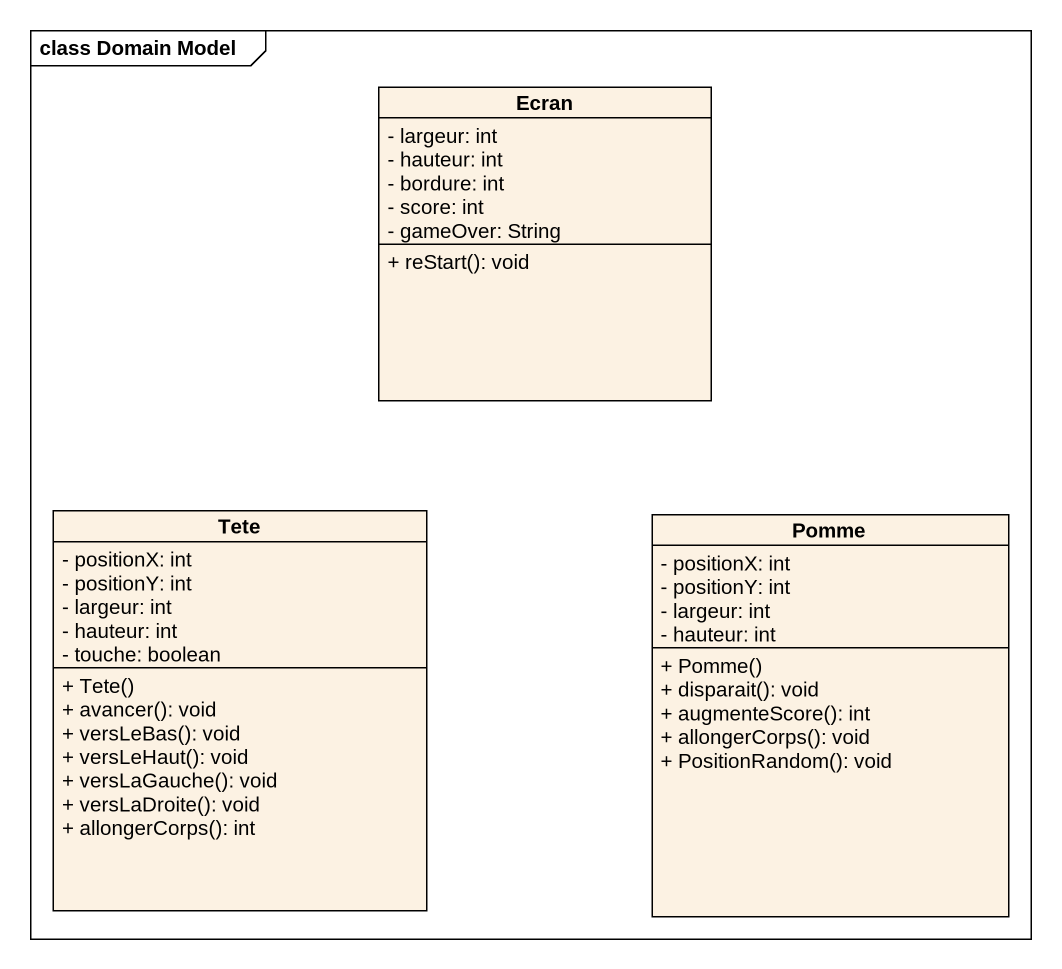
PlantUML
@startuml
mainframe class Domain Model
hide circle
hide empty members
skinparam classAttributeIconSize 0
class Ecran {
  - largeur: int
  - hauteur: int
  - bordure: int
  - score: int
  - gameOver: String
  + reStart(): void
}
class Tete {
  - positionX: int
  - positionY: int
  - largeur: int
  - hauteur: int
  - touche: boolean
  + Tete()
  + avancer(): void
  + versLeBas(): void
  + versLeHaut(): void
  + versLaGauche(): void
  + versLaDroite(): void
  + allongerCorps(): int
}
class Pomme {
  - positionX: int
  - positionY: int
  - largeur: int
  - hauteur: int
  + Pomme()
  + disparait(): void
  + augmenteScore(): int
  + allongerCorps(): void
  + PositionRandom(): void
}
@enduml
